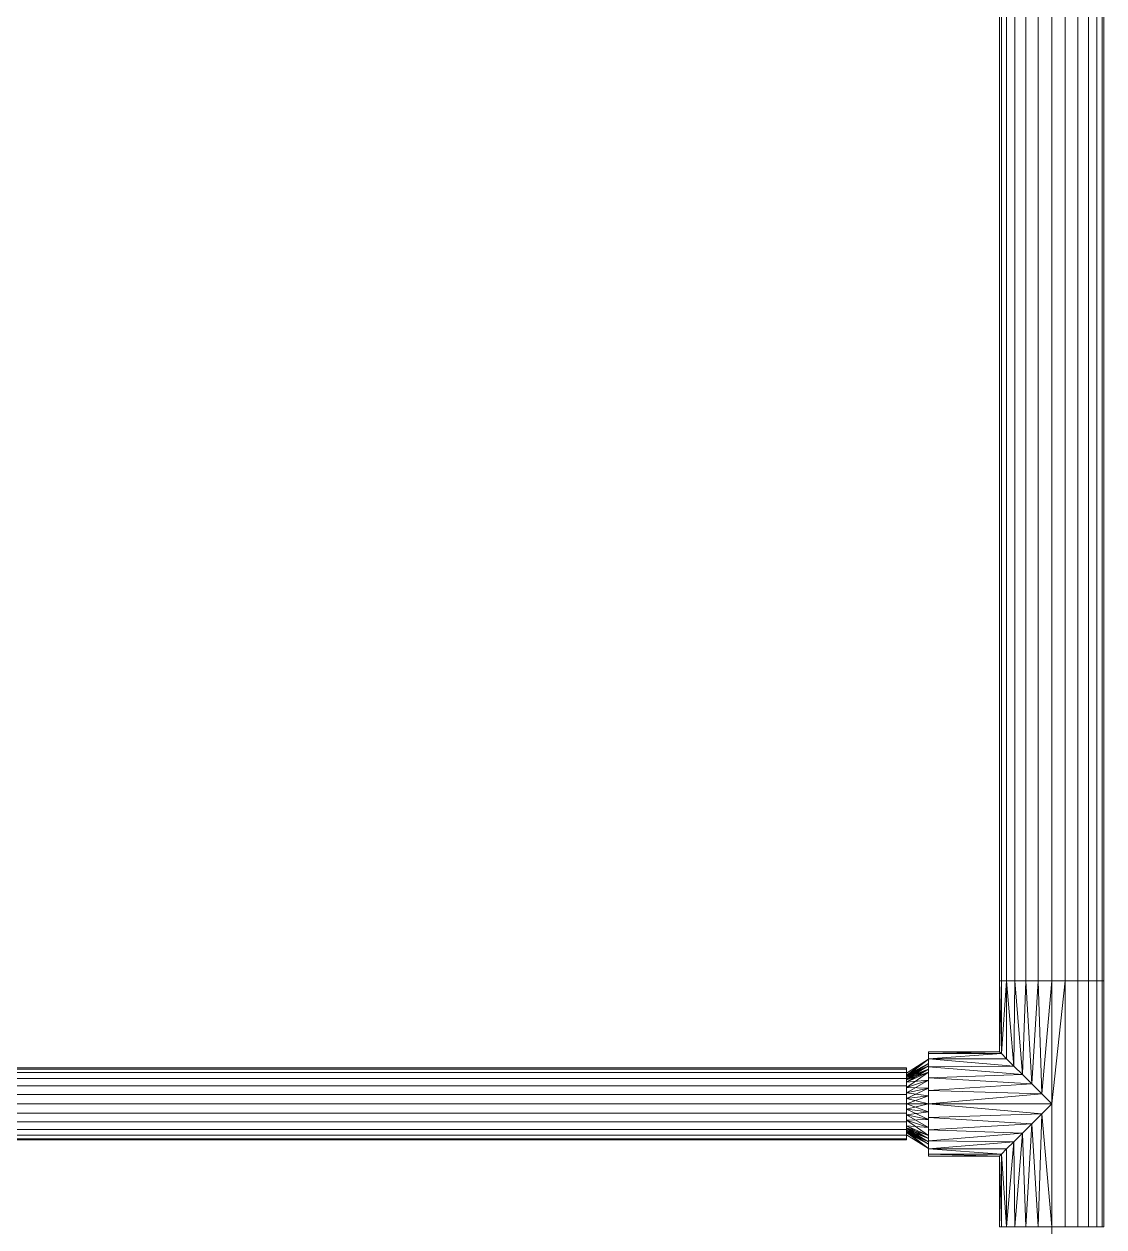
# Model space of a CAD drawing. Header units: inches. Extents: x -3325 to -59, y 5 to 733.
# Drawn here: x -1412.36 to -1392.67, y 433.89 to 455.82 of the extents above; entities that cross this region are included whole.
import ezdxf

# ---------------------------------------------------------------- set-up
doc = ezdxf.new("R2010")
doc.units = ezdxf.units.IN
doc.header["$MEASUREMENT"] = 0
doc.layers.add('P-PIPE', color=10, linetype='Continuous', lineweight=9)

# ---------------------------------------------------------------- blocks, each defined once
blk = doc.blocks.new('Tee - Welded - Generic - Standard-1125979-06 - Fifth Level')
at = {"layer": 'P-PIPE'}
mesh = blk.add_polyface(dxfattribs=at)
corners = [(-2.244, -0.951), (-2.244, -0.918, 0.246), (-2.244, -0.823, 0.475), (-2.244, -0.672, 0.672), (-2.244, -0.475, 0.823), (-2.244, -0.246, 0.918), (-2.244, 0, 0.951), (-2.244, 0.246, 0.918), (-2.244, 0.475, 0.823), (-2.244, 0.672, 0.672), (-2.244, 0.823, 0.475), (-2.244, 0.918, 0.246), (-2.244, 0.951), (-2.244, 0.918, -0.246), (-2.244, 0.823, -0.475), (-2.244, 0.672, -0.672), (-2.244, 0.475, -0.823), (-2.244, 0.246, -0.918), (-2.244, 0, -0.951), (-2.244, -0.246, -0.918), (-2.244, -0.475, -0.823), (-2.244, -0.672, -0.672), (-2.244, -0.823, -0.475), (-2.244, -0.918, -0.246)]
mesh.append_faces([[corners[k] for k in face] for face in [(10, 0, 7, 9)]], dxfattribs={"vtx0": -1, "vtx1": -1, "vtx2": -1})
mesh.append_faces([[corners[k] for k in face] for face in [(13, 21, 0, 10)]], dxfattribs={"vtx0": -1, "vtx1": -1, "vtx2": -1, "vtx3": -1})
mesh.append_faces([[corners[k] for k in face] for face in [(13, 16, 20, 21), (5, 7, 0, 1)]], dxfattribs={"vtx0": -1, "vtx1": -1, "vtx3": -1})
mesh.append_faces([[corners[k] for k in face] for face in [(4, 5, 3)]], dxfattribs={"vtx1": -1})
mesh.append_faces([[corners[k] for k in face] for face in [(18, 19, 20), (22, 23, 0, 21), (7, 8, 9), (5, 6, 7)]], dxfattribs={"vtx2": -1})
mesh.append_faces([[corners[k] for k in face] for face in [(16, 17, 18, 20), (1, 2, 3, 5)]], dxfattribs={"vtx2": -1, "vtx3": -1})
mesh.append_faces([[corners[k] for k in face] for face in [(13, 14, 15, 16), (10, 11, 12, 13)]], dxfattribs={"vtx3": -1})
mesh = blk.add_polyface(dxfattribs=at)
corners = [(-2.244, 0.951), (-2.244, 0.918, 0.246), (-2.244, 0.823, 0.475), (-2.244, 0.672, 0.672), (-2.244, 0.475, 0.823), (-2.244, 0.246, 0.918), (-2.244, 0, 0.951), (-2.244, -0.246, 0.918), (-2.244, -0.475, 0.823), (-2.244, -0.672, 0.672), (-2.244, -0.823, 0.475), (-2.244, -0.918, 0.246), (-2.244, -0.951), (-0.951, -0.951), (-0.916, -0.916, 0.254), (-0.823, -0.823, 0.476), (-0.69, -0.69, 0.654), (-0.533, -0.533, 0.787), (-0.362, -0.362, 0.879), (-0.183, -0.183, 0.933), (0, 0, 0.951), (0.183, -0.183, 0.933), (0.362, -0.362, 0.879), (0.533, -0.533, 0.787), (0.69, -0.69, 0.654), (0.823, -0.823, 0.476), (0.916, -0.916, 0.254), (0.951, -0.951), (2.244, -0.951), (2.244, -0.918, 0.246), (2.244, -0.823, 0.475), (2.244, -0.672, 0.672), (2.244, -0.475, 0.823), (2.244, -0.246, 0.918), (2.244, 0, 0.951), (2.244, 0.246, 0.918), (2.244, 0.475, 0.823), (2.244, 0.672, 0.672), (2.244, 0.823, 0.475), (2.244, 0.918, 0.246), (2.244, 0.951)]
mesh.append_faces([[corners[k] for k in face] for face in [(13, 11, 12)]], dxfattribs={"vtx0": -1})
mesh.append_faces([[corners[k] for k in face] for face in [(27, 29, 26), (25, 30, 24), (11, 14, 10), (9, 17, 8), (16, 10, 15), (23, 32, 22), (21, 34, 20), (22, 33, 21), (33, 22, 32), (19, 7, 18), (7, 19, 6)]], dxfattribs={"vtx0": -1, "vtx1": -1})
mesh.append_faces([[corners[k] for k in face] for face in [(30, 25, 26), (24, 30, 31), (8, 17, 18), (21, 33, 34), (18, 7, 8), (20, 5, 6)]], dxfattribs={"vtx0": -1, "vtx2": -1})
mesh.append_faces([[corners[k] for k in face] for face in [(20, 34, 35, 5)]], dxfattribs={"vtx0": -1, "vtx2": -1, "vtx3": -1})
mesh.append_faces([[corners[k] for k in face] for face in [(28, 29, 27)]], dxfattribs={"vtx1": -1})
mesh.append_faces([[corners[k] for k in face] for face in [(29, 30, 26), (31, 32, 23), (23, 24, 31), (13, 14, 11), (14, 15, 10), (16, 17, 9), (9, 10, 16), (19, 20, 6)]], dxfattribs={"vtx1": -1, "vtx2": -1})
mesh.append_faces([[corners[k] for k in face] for face in [(38, 39, 1, 2), (36, 37, 3, 4), (37, 38, 2, 3), (35, 36, 4, 5)]], dxfattribs={"vtx1": -1, "vtx3": -1})
mesh.append_faces([[corners[k] for k in face] for face in [(39, 40, 0, 1)]], dxfattribs={"vtx3": -1})
mesh = blk.add_polyface(dxfattribs=at)
corners = [(-2.244, -0.951), (-2.244, -0.918, -0.246), (-2.244, -0.823, -0.475), (-2.244, -0.672, -0.672), (-2.244, -0.475, -0.823), (-2.244, -0.246, -0.918), (-2.244, 0, -0.951), (-2.244, 0.246, -0.918), (-2.244, 0.475, -0.823), (-2.244, 0.672, -0.672), (-2.244, 0.823, -0.475), (-2.244, 0.918, -0.246), (-2.244, 0.951), (2.244, 0.951), (2.244, 0.918, -0.246), (2.244, 0.823, -0.475), (2.244, 0.672, -0.672), (2.244, 0.475, -0.823), (2.244, 0.246, -0.918), (2.244, 0, -0.951), (2.244, -0.246, -0.918), (2.244, -0.475, -0.823), (2.244, -0.672, -0.672), (2.244, -0.823, -0.475), (2.244, -0.918, -0.246), (2.244, -0.951), (0.951, -0.951), (0.916, -0.916, -0.254), (0.823, -0.823, -0.476), (0.69, -0.69, -0.654), (0.533, -0.533, -0.787), (0.362, -0.362, -0.879), (0.183, -0.183, -0.933), (0, 0, -0.951), (-0.183, -0.183, -0.933), (-0.362, -0.362, -0.879), (-0.533, -0.533, -0.787), (-0.69, -0.69, -0.654), (-0.823, -0.823, -0.476), (-0.916, -0.916, -0.254), (-0.951, -0.951)]
mesh.append_faces([[corners[k] for k in face] for face in [(1, 40, 0)]], dxfattribs={"vtx0": -1})
mesh.append_faces([[corners[k] for k in face] for face in [(33, 19, 32), (6, 34, 5), (32, 20, 31), (24, 27, 23), (27, 24, 26), (36, 4, 35), (3, 37, 2), (38, 2, 37), (21, 31, 20)]], dxfattribs={"vtx0": -1, "vtx1": -1})
mesh.append_faces([[corners[k] for k in face] for face in [(35, 4, 5), (6, 33, 34), (23, 28, 29), (29, 22, 23), (21, 30, 31), (23, 27, 28), (36, 3, 4), (3, 36, 37), (39, 1, 2)]], dxfattribs={"vtx0": -1, "vtx2": -1})
mesh.append_faces([[corners[k] for k in face] for face in [(19, 20, 32), (34, 35, 5), (6, 7, 33), (21, 22, 30), (29, 30, 22), (39, 40, 1), (38, 39, 2)]], dxfattribs={"vtx1": -1, "vtx2": -1})
mesh.append_faces([[corners[k] for k in face] for face in [(18, 19, 33, 7)]], dxfattribs={"vtx1": -1, "vtx2": -1, "vtx3": -1})
mesh.append_faces([[corners[k] for k in face] for face in [(15, 16, 9, 10), (14, 15, 10, 11), (16, 17, 8, 9), (17, 18, 7, 8)]], dxfattribs={"vtx1": -1, "vtx3": -1})
mesh.append_faces([[corners[k] for k in face] for face in [(12, 13, 14, 11), (24, 25, 26)]], dxfattribs={"vtx2": -1})
mesh = blk.add_polyface(dxfattribs=at)
corners = [(2.244, -0.951), (2.244, -0.918, -0.246), (2.244, -0.823, -0.475), (2.244, -0.672, -0.672), (2.244, -0.475, -0.823), (2.244, -0.246, -0.918), (2.244, 0, -0.951), (2.244, 0.246, -0.918), (2.244, 0.475, -0.823), (2.244, 0.672, -0.672), (2.244, 0.823, -0.475), (2.244, 0.918, -0.246), (2.244, 0.951), (2.244, 0.918, 0.246), (2.244, 0.823, 0.475), (2.244, 0.672, 0.672), (2.244, 0.475, 0.823), (2.244, 0.246, 0.918), (2.244, 0, 0.951), (2.244, -0.246, 0.918), (2.244, -0.475, 0.823), (2.244, -0.672, 0.672), (2.244, -0.823, 0.475), (2.244, -0.918, 0.246)]
mesh.append_faces([[corners[k] for k in face] for face in [(21, 19, 20)]], dxfattribs={"vtx0": -1})
mesh.append_faces([[corners[k] for k in face] for face in [(19, 23, 17, 18)]], dxfattribs={"vtx0": -1, "vtx1": -1})
mesh.append_faces([[corners[k] for k in face] for face in [(4, 8, 11, 3), (0, 3, 11, 23)]], dxfattribs={"vtx0": -1, "vtx1": -1, "vtx2": -1})
mesh.append_faces([[corners[k] for k in face] for face in [(11, 14, 17, 23)]], dxfattribs={"vtx0": -1, "vtx1": -1, "vtx2": -1, "vtx3": -1})
mesh.append_faces([[corners[k] for k in face] for face in [(9, 10, 11, 8), (4, 5, 6), (12, 13, 14, 11), (15, 16, 17, 14)]], dxfattribs={"vtx2": -1})
mesh.append_faces([[corners[k] for k in face] for face in [(6, 7, 8, 4), (21, 22, 23, 19)]], dxfattribs={"vtx2": -1, "vtx3": -1})
mesh.append_faces([[corners[k] for k in face] for face in [(0, 1, 2, 3)]], dxfattribs={"vtx3": -1})
mesh = blk.add_polyface(dxfattribs=at)
corners = [(-0.951, -2.244), (-0.918, -2.244, 0.246), (-0.823, -2.244, 0.475), (-0.672, -2.244, 0.672), (-0.475, -2.244, 0.823), (-0.246, -2.244, 0.918), (0, -2.244, 0.951), (0.246, -2.244, 0.918), (0.475, -2.244, 0.823), (0.672, -2.244, 0.672), (0.823, -2.244, 0.475), (0.918, -2.244, 0.246), (0.951, -2.244), (0.951, -0.951), (0.916, -0.916, 0.254), (0.823, -0.823, 0.476), (0.69, -0.69, 0.654), (0.533, -0.533, 0.787), (0.362, -0.362, 0.879), (0.183, -0.183, 0.933), (0, 0, 0.951), (-0.183, -0.183, 0.933), (-0.362, -0.362, 0.879), (-0.533, -0.533, 0.787), (-0.69, -0.69, 0.654), (-0.823, -0.823, 0.476), (-0.916, -0.916, 0.254), (-0.951, -0.951)]
mesh.append_faces([[corners[k] for k in face] for face in [(13, 11, 12)]], dxfattribs={"vtx0": -1})
mesh.append_faces([[corners[k] for k in face] for face in [(22, 5, 21), (24, 3, 23), (8, 18, 7), (17, 9, 16)]], dxfattribs={"vtx0": -1, "vtx1": -1})
mesh.append_faces([[corners[k] for k in face] for face in [(24, 2, 3), (26, 1, 2), (22, 4, 5), (6, 20, 21), (21, 5, 6), (19, 6, 7), (16, 9, 10), (17, 8, 9), (6, 19, 20)]], dxfattribs={"vtx0": -1, "vtx2": -1})
mesh.append_faces([[corners[k] for k in face] for face in [(26, 27, 1), (3, 4, 23), (25, 26, 2), (24, 25, 2), (22, 23, 4), (10, 11, 14), (18, 19, 7), (17, 18, 8), (13, 14, 11), (15, 16, 10), (14, 15, 10)]], dxfattribs={"vtx1": -1, "vtx2": -1})
mesh.append_faces([[corners[k] for k in face] for face in [(27, 0, 1)]], dxfattribs={"vtx2": -1})
mesh = blk.add_polyface(dxfattribs=at)
corners = [(0.951, -2.244), (0.918, -2.244, -0.246), (0.823, -2.244, -0.475), (0.672, -2.244, -0.672), (0.475, -2.244, -0.823), (0.246, -2.244, -0.918), (0, -2.244, -0.951), (-0.246, -2.244, -0.918), (-0.475, -2.244, -0.823), (-0.672, -2.244, -0.672), (-0.823, -2.244, -0.475), (-0.918, -2.244, -0.246), (-0.951, -2.244), (-0.951, -0.951), (-0.916, -0.916, -0.254), (-0.823, -0.823, -0.476), (-0.69, -0.69, -0.654), (-0.533, -0.533, -0.787), (-0.362, -0.362, -0.879), (-0.183, -0.183, -0.933), (0, 0, -0.951), (0.183, -0.183, -0.933), (0.362, -0.362, -0.879), (0.533, -0.533, -0.787), (0.69, -0.69, -0.654), (0.823, -0.823, -0.476), (0.916, -0.916, -0.254), (0.951, -0.951)]
mesh.append_faces([[corners[k] for k in face] for face in [(13, 11, 12)]], dxfattribs={"vtx0": -1})
mesh.append_faces([[corners[k] for k in face] for face in [(22, 5, 21), (24, 3, 23), (8, 18, 7), (17, 9, 16)]], dxfattribs={"vtx0": -1, "vtx1": -1})
mesh.append_faces([[corners[k] for k in face] for face in [(24, 2, 3), (26, 1, 2), (22, 4, 5), (6, 20, 21), (21, 5, 6), (19, 6, 7), (16, 9, 10), (17, 8, 9), (6, 19, 20)]], dxfattribs={"vtx0": -1, "vtx2": -1})
mesh.append_faces([[corners[k] for k in face] for face in [(0, 1, 27)]], dxfattribs={"vtx1": -1})
mesh.append_faces([[corners[k] for k in face] for face in [(26, 27, 1), (3, 4, 23), (25, 26, 2), (24, 25, 2), (22, 23, 4), (10, 11, 14), (18, 19, 7), (17, 18, 8), (13, 14, 11), (15, 16, 10), (14, 15, 10)]], dxfattribs={"vtx1": -1, "vtx2": -1})
mesh = blk.add_polyface(dxfattribs=at)
corners = [(-0.951, -2.244), (-0.918, -2.244, -0.246), (-0.823, -2.244, -0.475), (-0.672, -2.244, -0.672), (-0.475, -2.244, -0.823), (-0.246, -2.244, -0.918), (0, -2.244, -0.951), (0.246, -2.244, -0.918), (0.475, -2.244, -0.823), (0.672, -2.244, -0.672), (0.823, -2.244, -0.475), (0.918, -2.244, -0.246), (0.951, -2.244), (0.918, -2.244, 0.246), (0.823, -2.244, 0.475), (0.672, -2.244, 0.672), (0.475, -2.244, 0.823), (0.246, -2.244, 0.918), (0, -2.244, 0.951), (-0.246, -2.244, 0.918), (-0.475, -2.244, 0.823), (-0.672, -2.244, 0.672), (-0.823, -2.244, 0.475), (-0.918, -2.244, 0.246)]
mesh.append_faces([[corners[k] for k in face] for face in [(6, 4, 5), (21, 19, 20)]], dxfattribs={"vtx0": -1})
mesh.append_faces([[corners[k] for k in face] for face in [(23, 6, 11, 14), (23, 14, 17, 19)]], dxfattribs={"vtx0": -1, "vtx1": -1, "vtx2": -1, "vtx3": -1})
mesh.append_faces([[corners[k] for k in face] for face in [(6, 23, 3, 4)]], dxfattribs={"vtx0": -1, "vtx1": -1, "vtx3": -1})
mesh.append_faces([[corners[k] for k in face] for face in [(3, 23, 0)]], dxfattribs={"vtx0": -1, "vtx2": -1})
mesh.append_faces([[corners[k] for k in face] for face in [(16, 17, 14, 15)]], dxfattribs={"vtx1": -1})
mesh.append_faces([[corners[k] for k in face] for face in [(12, 13, 14, 11), (17, 18, 19)]], dxfattribs={"vtx2": -1})
mesh.append_faces([[corners[k] for k in face] for face in [(9, 10, 11, 6), (21, 22, 23, 19)]], dxfattribs={"vtx2": -1, "vtx3": -1})
mesh.append_faces([[corners[k] for k in face] for face in [(6, 7, 8, 9), (0, 1, 2, 3)]], dxfattribs={"vtx3": -1})
blk = doc.blocks.new('Transition - Generic - Plumbing-CW-1022941-06 - Fifth Level')
at = {"layer": 'P-PIPE'}
mesh = blk.add_polyface(dxfattribs=at)
corners = [(0, -0.813), (0, -0.575, 0.575), (0, 0, 0.813), (0, 0.575, 0.575), (0, 0.813), (0, 0.575, -0.575), (0, 0, -0.813), (0, -0.575, -0.575)]
mesh.append_faces([[corners[k] for k in face] for face in [(5, 3, 4)]], dxfattribs={"vtx0": -1})
mesh.append_faces([[corners[k] for k in face] for face in [(0, 3, 5, 6)]], dxfattribs={"vtx0": -1, "vtx1": -1, "vtx3": -1})
mesh.append_faces([[corners[k] for k in face] for face in [(2, 3, 0, 1), (7, 0, 6)]], dxfattribs={"vtx1": -1})
mesh = blk.add_polyface(dxfattribs=at)
corners = [(0, -0.813), (0, -0.575, -0.575), (0, 0, -0.813), (0, 0.575, -0.575), (0, 0.813), (0.406, 0.562), (0.406, 0.398, -0.398), (0.406, 0, -0.562), (0.406, -0.398, -0.398), (0.406, -0.562), (0.406, 0.452, -0.266), (0, 0.694, -0.287), (0, 0.733, -0.192), (0, 0.287, -0.694), (0.406, 0.199, -0.48), (0.406, 0.099, -0.521), (0.406, -0.48, -0.199), (0, -0.694, -0.287), (0, -0.634, -0.431), (0.406, -0.199, -0.48), (0, -0.287, -0.694), (0, -0.144, -0.753), (0, 0.634, -0.431), (0.406, 0.507, -0.133), (0, 0.431, -0.634), (0.406, 0.298, -0.439), (0, 0.144, -0.753), (0, -0.733, -0.192), (0.406, -0.521, -0.099), (0.406, -0.439, -0.298), (0, -0.431, -0.634), (0.406, -0.298, -0.439), (0.406, -0.099, -0.521)]
mesh.append_faces([[corners[k] for k in face] for face in [(23, 4, 5)]], dxfattribs={"vtx0": -1})
mesh.append_faces([[corners[k] for k in face] for face in [(4, 23, 12), (14, 24, 25), (6, 22, 10), (13, 15, 26), (29, 1, 8), (16, 18, 29), (1, 29, 18), (19, 21, 32), (7, 26, 15), (2, 32, 21), (22, 6, 3), (10, 11, 23), (3, 25, 24), (15, 13, 14), (18, 16, 17), (20, 31, 30), (21, 19, 20)]], dxfattribs={"vtx0": -1, "vtx1": -1})
mesh.append_faces([[corners[k] for k in face] for face in [(14, 13, 24), (7, 2, 26), (3, 6, 25), (23, 11, 12), (2, 7, 32), (27, 16, 28), (8, 1, 30)]], dxfattribs={"vtx0": -1, "vtx2": -1})
mesh.append_faces([[corners[k] for k in face] for face in [(9, 0, 28)]], dxfattribs={"vtx1": -1})
mesh.append_faces([[corners[k] for k in face] for face in [(27, 17, 16), (19, 31, 20), (31, 8, 30), (22, 11, 10), (0, 27, 28)]], dxfattribs={"vtx1": -1, "vtx2": -1})
mesh = blk.add_polyface(dxfattribs=at)
corners = [(0, 0.813), (0, 0.575, 0.575), (0, 0, 0.813), (0, -0.575, 0.575), (0, -0.813), (0.406, -0.562), (0.406, -0.398, 0.398), (0.406, 0, 0.562), (0.406, 0.398, 0.398), (0.406, 0.562), (0.406, -0.452, 0.266), (0, -0.694, 0.287), (0, -0.733, 0.192), (0, -0.287, 0.694), (0.406, -0.199, 0.48), (0.406, -0.099, 0.521), (0.406, 0.48, 0.199), (0, 0.694, 0.287), (0, 0.634, 0.431), (0.406, 0.199, 0.48), (0, 0.287, 0.694), (0, 0.144, 0.753), (0, -0.634, 0.431), (0.406, -0.507, 0.133), (0, -0.431, 0.634), (0.406, -0.298, 0.439), (0, -0.144, 0.753), (0, 0.733, 0.192), (0.406, 0.521, 0.099), (0.406, 0.439, 0.298), (0, 0.431, 0.634), (0.406, 0.298, 0.439), (0.406, 0.099, 0.521)]
mesh.append_faces([[corners[k] for k in face] for face in [(23, 4, 5)]], dxfattribs={"vtx0": -1})
mesh.append_faces([[corners[k] for k in face] for face in [(4, 23, 12), (14, 24, 25), (6, 22, 10), (13, 15, 26), (29, 1, 8), (16, 18, 29), (1, 29, 18), (19, 21, 32), (7, 26, 15), (2, 32, 21), (22, 6, 3), (10, 11, 23), (3, 25, 24), (15, 13, 14), (18, 16, 17), (20, 31, 30), (21, 19, 20)]], dxfattribs={"vtx0": -1, "vtx1": -1})
mesh.append_faces([[corners[k] for k in face] for face in [(14, 13, 24), (7, 2, 26), (3, 6, 25), (23, 11, 12), (2, 7, 32), (27, 16, 28), (8, 1, 30)]], dxfattribs={"vtx0": -1, "vtx2": -1})
mesh.append_faces([[corners[k] for k in face] for face in [(9, 0, 28)]], dxfattribs={"vtx1": -1})
mesh.append_faces([[corners[k] for k in face] for face in [(27, 17, 16), (19, 31, 20), (31, 8, 30), (22, 11, 10), (0, 27, 28)]], dxfattribs={"vtx1": -1, "vtx2": -1})
mesh = blk.add_polyface(dxfattribs=at)
corners = [(0.406, -0.562), (0.406, -0.398, -0.398), (0.406, 0, -0.562), (0.406, 0.398, -0.398), (0.406, 0.562), (0.406, 0.398, 0.398), (0.406, 0, 0.562), (0.406, -0.398, 0.398)]
mesh.append_faces([[corners[k] for k in face] for face in [(4, 7, 1, 2)]], dxfattribs={"vtx0": -1, "vtx1": -1, "vtx3": -1})
mesh.append_faces([[corners[k] for k in face] for face in [(3, 4, 2)]], dxfattribs={"vtx1": -1})
mesh.append_faces([[corners[k] for k in face] for face in [(5, 6, 7, 4), (7, 0, 1)]], dxfattribs={"vtx2": -1})

msp = doc.modelspace()

# ---------------------------------------------------------------- linework, layer by layer
at = {"layer": 'P-PIPE', "color": 1}
for p, q in [((-1393.625, 438.379, 1084), (-1393.625, 468.391, 1084)), ((-1393.625, 438.379, 1084), (-1393.625, 468.391, 1084)), ((-1393.625, 438.379, 1084), (-1393.625, 433.891, 1084)), ((-1428.795, 436.135, 1084), (-1396.275, 436.135, 1084)), ((-1428.795, 436.135, 1084), (-1396.275, 436.135, 1084)), ((-1395.869, 436.135, 1084), (-1396.275, 436.135, 1084)), ((-1395.869, 436.135, 1084), (-1393.625, 436.135, 1084)), ((-1393.625, 379.879, 1084), (-1393.625, 433.891, 1084)), ((-1393.625, 379.879, 1084), (-1393.625, 433.891, 1084))]:
    msp.add_line(p, q, dxfattribs=at)

# ---------------------------------------------------------------- block references
for name, p, rotation in [('Tee - Welded - Generic - Standard-1125979-06 - Fifth Level', (-1393.625, 436.135, 1084), 270), ('Transition - Generic - Plumbing-CW-1022941-06 - Fifth Level', (-1395.869, 436.135, 1084), 180)]:
    msp.add_blockref(name, p, dxfattribs=dict(at, rotation=rotation))

# ---------------------------------------------------------------- meshes
mesh = msp.add_polyface(dxfattribs=at)
corners = [(-1394.575, 438.379, 1084), (-1394.543, 438.379, 1084.246), (-1394.448, 438.379, 1084.475), (-1394.297, 438.379, 1084.672), (-1394.1, 438.379, 1084.823), (-1393.871, 438.379, 1084.918), (-1393.625, 438.379, 1084.95), (-1393.625, 468.391, 1084.95), (-1393.871, 468.391, 1084.918), (-1394.1, 468.391, 1084.823), (-1394.297, 468.391, 1084.672), (-1394.448, 468.391, 1084.475), (-1394.543, 468.391, 1084.246), (-1394.575, 468.391, 1084)]
mesh.append_faces([[corners[k] for k in face] for face in [(7, 8, 5, 6)]], dxfattribs={"vtx1": -1, "color": 1})
mesh.append_faces([[corners[k] for k in face] for face in [(8, 9, 4, 5), (3, 4, 9, 10), (11, 12, 1, 2), (2, 3, 10, 11)]], dxfattribs={"vtx1": -1, "vtx3": -1, "color": 1})
mesh.append_faces([[corners[k] for k in face] for face in [(12, 13, 0, 1)]], dxfattribs={"vtx3": -1, "color": 1})
mesh = msp.add_polyface(dxfattribs=at)
corners = [(-1393.625, 438.379, 1083.05), (-1393.871, 438.379, 1083.082), (-1394.1, 438.379, 1083.177), (-1394.297, 438.379, 1083.328), (-1394.448, 438.379, 1083.525), (-1394.543, 438.379, 1083.754), (-1394.575, 438.379, 1084), (-1394.575, 468.391, 1084), (-1394.543, 468.391, 1083.754), (-1394.448, 468.391, 1083.525), (-1394.297, 468.391, 1083.328), (-1394.1, 468.391, 1083.177), (-1393.871, 468.391, 1083.082), (-1393.625, 468.391, 1083.05)]
mesh.append_faces([[corners[k] for k in face] for face in [(7, 8, 5, 6)]], dxfattribs={"vtx1": -1, "color": 1})
mesh.append_faces([[corners[k] for k in face] for face in [(8, 9, 4, 5), (3, 4, 9, 10), (11, 12, 1, 2), (2, 3, 10, 11)]], dxfattribs={"vtx1": -1, "vtx3": -1, "color": 1})
mesh.append_faces([[corners[k] for k in face] for face in [(12, 13, 0, 1)]], dxfattribs={"vtx3": -1, "color": 1})
mesh = msp.add_polyface(dxfattribs=at)
corners = [(-1393.625, 438.379, 1084.95), (-1393.379, 438.379, 1084.918), (-1393.15, 438.379, 1084.823), (-1392.953, 438.379, 1084.672), (-1392.802, 438.379, 1084.475), (-1392.707, 438.379, 1084.246), (-1392.675, 438.379, 1084), (-1392.675, 468.391, 1084), (-1392.707, 468.391, 1084.246), (-1392.802, 468.391, 1084.475), (-1392.953, 468.391, 1084.672), (-1393.15, 468.391, 1084.823), (-1393.379, 468.391, 1084.918), (-1393.625, 468.391, 1084.95)]
mesh.append_faces([[corners[k] for k in face] for face in [(8, 9, 4, 5), (3, 4, 9, 10), (11, 12, 1, 2), (2, 3, 10, 11)]], dxfattribs={"vtx1": -1, "vtx3": -1, "color": 1})
mesh.append_faces([[corners[k] for k in face] for face in [(6, 7, 8, 5)]], dxfattribs={"vtx2": -1, "color": 1})
mesh.append_faces([[corners[k] for k in face] for face in [(12, 13, 0, 1)]], dxfattribs={"vtx3": -1, "color": 1})
mesh = msp.add_polyface(dxfattribs=at)
corners = [(-1392.675, 438.379, 1084), (-1392.707, 438.379, 1083.754), (-1392.802, 438.379, 1083.525), (-1392.953, 438.379, 1083.328), (-1393.15, 438.379, 1083.177), (-1393.379, 438.379, 1083.082), (-1393.625, 438.379, 1083.05), (-1393.625, 468.391, 1083.05), (-1393.379, 468.391, 1083.082), (-1393.15, 468.391, 1083.177), (-1392.953, 468.391, 1083.328), (-1392.802, 468.391, 1083.525), (-1392.707, 468.391, 1083.754), (-1392.675, 468.391, 1084)]
mesh.append_faces([[corners[k] for k in face] for face in [(7, 8, 5, 6)]], dxfattribs={"vtx1": -1, "color": 1})
mesh.append_faces([[corners[k] for k in face] for face in [(8, 9, 4, 5), (3, 4, 9, 10), (11, 12, 1, 2), (2, 3, 10, 11)]], dxfattribs={"vtx1": -1, "vtx3": -1, "color": 1})
mesh.append_faces([[corners[k] for k in face] for face in [(12, 13, 0, 1)]], dxfattribs={"vtx3": -1, "color": 1})
mesh = msp.add_polyface(dxfattribs=at)
corners = [(-1392.675, 438.379, 1084), (-1392.707, 438.379, 1084.246), (-1392.802, 438.379, 1084.475), (-1392.953, 438.379, 1084.672), (-1393.15, 438.379, 1084.823), (-1393.379, 438.379, 1084.918), (-1393.625, 438.379, 1084.95), (-1393.871, 438.379, 1084.918), (-1394.1, 438.379, 1084.823), (-1394.297, 438.379, 1084.672), (-1394.448, 438.379, 1084.475), (-1394.543, 438.379, 1084.246), (-1394.575, 438.379, 1084), (-1394.543, 438.379, 1083.754), (-1394.448, 438.379, 1083.525), (-1394.297, 438.379, 1083.328), (-1394.1, 438.379, 1083.177), (-1393.871, 438.379, 1083.082), (-1393.625, 438.379, 1083.05), (-1393.379, 438.379, 1083.082), (-1393.15, 438.379, 1083.177), (-1392.953, 438.379, 1083.328), (-1392.802, 438.379, 1083.525), (-1392.707, 438.379, 1083.754)]
mesh.append_faces([[corners[k] for k in face] for face in [(13, 23, 11, 12)]], dxfattribs={"vtx0": -1, "vtx1": -1, "color": 1})
mesh.append_faces([[corners[k] for k in face] for face in [(17, 23, 13, 14), (11, 1, 7, 8)]], dxfattribs={"vtx0": -1, "vtx1": -1, "vtx3": -1, "color": 1})
mesh.append_faces([[corners[k] for k in face] for face in [(23, 19, 20, 22), (5, 1, 2, 4)]], dxfattribs={"vtx0": -1, "vtx2": -1, "color": 1})
mesh.append_faces([[corners[k] for k in face] for face in [(16, 17, 14, 15), (21, 22, 20), (10, 11, 8, 9), (3, 4, 2)]], dxfattribs={"vtx1": -1, "color": 1})
mesh.append_faces([[corners[k] for k in face] for face in [(17, 18, 19, 23), (5, 6, 7, 1), (23, 0, 1, 11)]], dxfattribs={"vtx2": -1, "vtx3": -1, "color": 1})
mesh = msp.add_polyface(dxfattribs=at)
corners = [(-1428.795, 436.793, 1084), (-1428.795, 436.77, 1084.17), (-1428.795, 436.704, 1084.329), (-1428.795, 436.6, 1084.465), (-1428.795, 436.464, 1084.569), (-1428.795, 436.305, 1084.635), (-1428.795, 436.135, 1084.657), (-1396.275, 436.135, 1084.657), (-1396.275, 436.305, 1084.635), (-1396.275, 436.464, 1084.569), (-1396.275, 436.6, 1084.465), (-1396.275, 436.704, 1084.329), (-1396.275, 436.77, 1084.17), (-1396.275, 436.793, 1084)]
mesh.append_faces([[corners[k] for k in face] for face in [(7, 8, 5, 6)]], dxfattribs={"vtx1": -1, "color": 1})
mesh.append_faces([[corners[k] for k in face] for face in [(8, 9, 4, 5), (3, 4, 9, 10), (11, 12, 1, 2), (2, 3, 10, 11)]], dxfattribs={"vtx1": -1, "vtx3": -1, "color": 1})
mesh.append_faces([[corners[k] for k in face] for face in [(12, 13, 0, 1)]], dxfattribs={"vtx3": -1, "color": 1})
mesh = msp.add_polyface(dxfattribs=at)
corners = [(-1428.795, 436.135, 1083.342), (-1428.795, 436.305, 1083.365), (-1428.795, 436.464, 1083.431), (-1428.795, 436.6, 1083.535), (-1428.795, 436.704, 1083.671), (-1428.795, 436.77, 1083.83), (-1428.795, 436.793, 1084), (-1396.275, 436.793, 1084), (-1396.275, 436.77, 1083.83), (-1396.275, 436.704, 1083.671), (-1396.275, 436.6, 1083.535), (-1396.275, 436.464, 1083.431), (-1396.275, 436.305, 1083.365), (-1396.275, 436.135, 1083.342)]
mesh.append_faces([[corners[k] for k in face] for face in [(7, 8, 5, 6)]], dxfattribs={"vtx1": -1, "color": 1})
mesh.append_faces([[corners[k] for k in face] for face in [(8, 9, 4, 5), (3, 4, 9, 10), (11, 12, 1, 2), (2, 3, 10, 11)]], dxfattribs={"vtx1": -1, "vtx3": -1, "color": 1})
mesh.append_faces([[corners[k] for k in face] for face in [(12, 13, 0, 1)]], dxfattribs={"vtx3": -1, "color": 1})
mesh = msp.add_polyface(dxfattribs=at)
corners = [(-1396.275, 435.478, 1084), (-1396.275, 435.5, 1083.83), (-1396.275, 435.566, 1083.671), (-1396.275, 435.67, 1083.535), (-1396.275, 435.806, 1083.431), (-1396.275, 435.965, 1083.365), (-1396.275, 436.135, 1083.342), (-1396.275, 436.305, 1083.365), (-1396.275, 436.464, 1083.431), (-1396.275, 436.6, 1083.535), (-1396.275, 436.704, 1083.671), (-1396.275, 436.77, 1083.83), (-1396.275, 436.793, 1084), (-1396.275, 436.77, 1084.17), (-1396.275, 436.704, 1084.329), (-1396.275, 436.6, 1084.465), (-1396.275, 436.464, 1084.569), (-1396.275, 436.305, 1084.635), (-1396.275, 436.135, 1084.657), (-1396.275, 435.965, 1084.635), (-1396.275, 435.806, 1084.569), (-1396.275, 435.67, 1084.465), (-1396.275, 435.566, 1084.329), (-1396.275, 435.5, 1084.17)]
mesh.append_faces([[corners[k] for k in face] for face in [(23, 21, 22)]], dxfattribs={"vtx0": -1, "color": 1})
mesh.append_faces([[corners[k] for k in face] for face in [(5, 9, 3, 4), (11, 13, 9, 10)]], dxfattribs={"vtx0": -1, "vtx1": -1, "color": 1})
mesh.append_faces([[corners[k] for k in face] for face in [(13, 16, 21)]], dxfattribs={"vtx0": -1, "vtx1": -1, "vtx2": -1, "color": 1})
mesh.append_faces([[corners[k] for k in face] for face in [(21, 3, 9, 13)]], dxfattribs={"vtx0": -1, "vtx1": -1, "vtx2": -1, "vtx3": -1, "color": 1})
mesh.append_faces([[corners[k] for k in face] for face in [(12, 13, 11)]], dxfattribs={"vtx1": -1, "color": 1})
mesh.append_faces([[corners[k] for k in face] for face in [(7, 8, 9), (17, 18, 19, 16), (14, 15, 16, 13)]], dxfattribs={"vtx2": -1, "color": 1})
mesh.append_faces([[corners[k] for k in face] for face in [(1, 2, 3, 21), (23, 0, 1, 21), (19, 20, 21, 16), (5, 6, 7, 9)]], dxfattribs={"vtx2": -1, "vtx3": -1, "color": 1})
mesh = msp.add_polyface(dxfattribs=at)
corners = [(-1428.795, 436.135, 1084.657), (-1428.795, 435.965, 1084.635), (-1428.795, 435.806, 1084.569), (-1428.795, 435.67, 1084.465), (-1428.795, 435.566, 1084.329), (-1428.795, 435.5, 1084.17), (-1428.795, 435.478, 1084), (-1396.275, 435.478, 1084), (-1396.275, 435.5, 1084.17), (-1396.275, 435.566, 1084.329), (-1396.275, 435.67, 1084.465), (-1396.275, 435.806, 1084.569), (-1396.275, 435.965, 1084.635), (-1396.275, 436.135, 1084.657)]
mesh.append_faces([[corners[k] for k in face] for face in [(8, 9, 4, 5), (3, 4, 9, 10), (11, 12, 1, 2), (2, 3, 10, 11)]], dxfattribs={"vtx1": -1, "vtx3": -1, "color": 1})
mesh.append_faces([[corners[k] for k in face] for face in [(6, 7, 8, 5)]], dxfattribs={"vtx2": -1, "color": 1})
mesh.append_faces([[corners[k] for k in face] for face in [(12, 13, 0, 1)]], dxfattribs={"vtx3": -1, "color": 1})
mesh = msp.add_polyface(dxfattribs=at)
corners = [(-1428.795, 435.478, 1084), (-1428.795, 435.5, 1083.83), (-1428.795, 435.566, 1083.671), (-1428.795, 435.67, 1083.535), (-1428.795, 435.806, 1083.431), (-1428.795, 435.965, 1083.365), (-1428.795, 436.135, 1083.342), (-1396.275, 436.135, 1083.342), (-1396.275, 435.965, 1083.365), (-1396.275, 435.806, 1083.431), (-1396.275, 435.67, 1083.535), (-1396.275, 435.566, 1083.671), (-1396.275, 435.5, 1083.83), (-1396.275, 435.478, 1084)]
mesh.append_faces([[corners[k] for k in face] for face in [(7, 8, 5, 6)]], dxfattribs={"vtx1": -1, "color": 1})
mesh.append_faces([[corners[k] for k in face] for face in [(8, 9, 4, 5), (3, 4, 9, 10), (11, 12, 1, 2), (2, 3, 10, 11)]], dxfattribs={"vtx1": -1, "vtx3": -1, "color": 1})
mesh.append_faces([[corners[k] for k in face] for face in [(12, 13, 0, 1)]], dxfattribs={"vtx3": -1, "color": 1})

doc.saveas('drawing.dxf')
